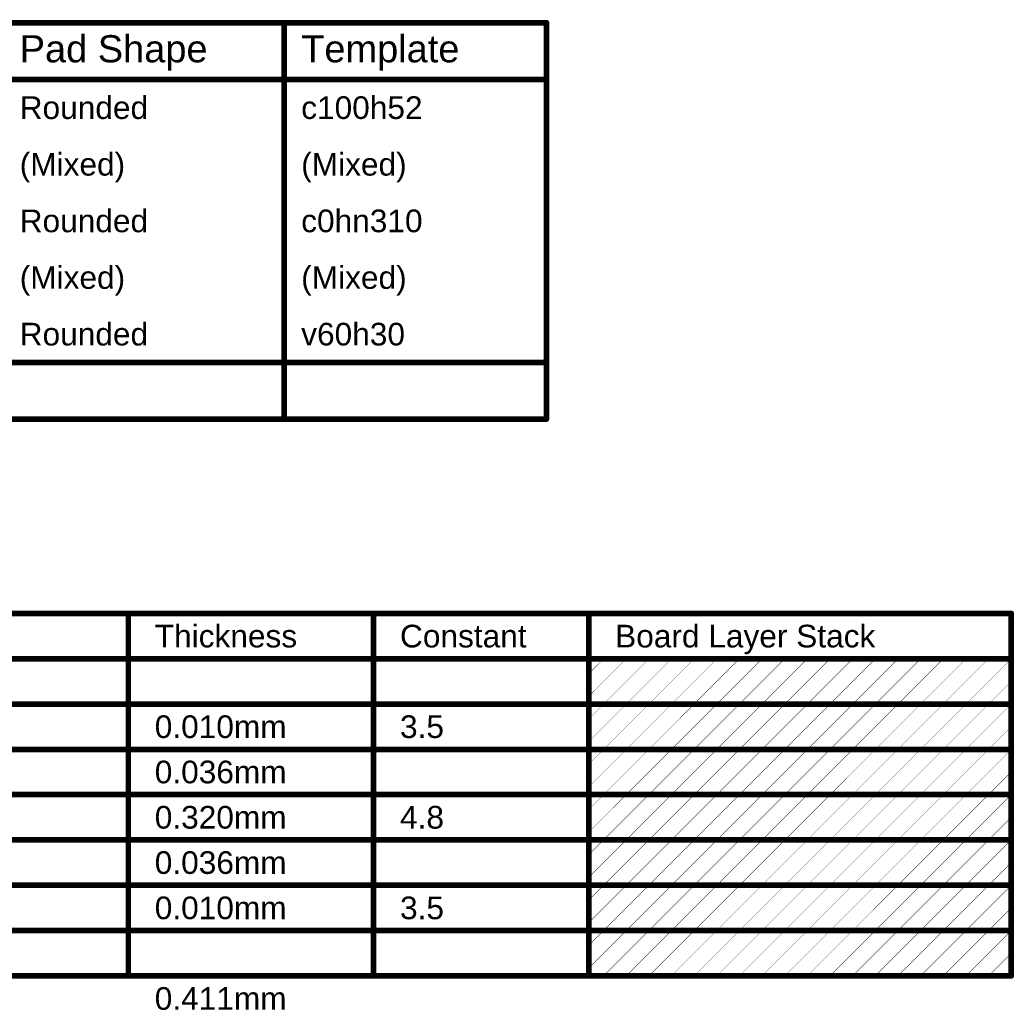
# Model space of a CAD drawing. Header units: inches. Extents: x 0 to 213, y 0 to 212.
# Drawn here: x 5.682 to 8.317, y 1.019 to 3.643 of the extents above; entities that cross this region are included whole.
import ezdxf

# ---------------------------------------------------------------- set-up
doc = ezdxf.new("R2010")
doc.units = ezdxf.units.IN
doc.header["$MEASUREMENT"] = 0
doc.layers.add('Drill Drawing', color=1, linetype='Continuous')
doc.layers.add('Fabrication', color=76, linetype='Continuous')
doc.styles.add('Arial', font='', dxfattribs={"height": 0.2})
doc.styles.get('Arial').set_extended_font_data('Arial')

msp = doc.modelspace()

# ---------------------------------------------------------------- linework, layer by layer
at = {"layer": 'Drill Drawing'}
for points in [[(0.0275, 3.635, 0.015, 0.015, 0), (7.0776, 3.635, 0.015, 0.015, 0)], [(6.3828, 2.585, 0.015, 0.015, 0), (6.3828, 3.635, 0.015, 0.015, 0)], [(7.0776, 2.585, 0.015, 0.015, 0), (7.0776, 3.635, 0.015, 0.015, 0)], [(0.0275, 3.485, 0.015, 0.015, 0), (7.0776, 3.485, 0.015, 0.015, 0)], [(0.0275, 2.735, 0.015, 0.015, 0), (7.0776, 2.735, 0.015, 0.015, 0)], [(0.0275, 2.585, 0.015, 0.015, 0), (7.0776, 2.585, 0.015, 0.015, 0)]]:
    msp.add_lwpolyline(points, format="xyseb", dxfattribs=at)
for points in [[(6.379, 3.635, 0.0075, 0.0075, 1), (6.3865, 3.635, 0.0075, 0.0075, 1)], [(7.0738, 3.635, 0.0075, 0.0075, 1), (7.0813, 3.635, 0.0075, 0.0075, 1)], [(7.0738, 3.635, 0.0075, 0.0075, 1), (7.0813, 3.635, 0.0075, 0.0075, 1)], [(7.0738, 3.485, 0.0075, 0.0075, 1), (7.0813, 3.485, 0.0075, 0.0075, 1)], [(7.0738, 2.735, 0.0075, 0.0075, 1), (7.0813, 2.735, 0.0075, 0.0075, 1)], [(6.379, 2.585, 0.0075, 0.0075, 1), (6.3865, 2.585, 0.0075, 0.0075, 1)], [(7.0738, 2.585, 0.0075, 0.0075, 1), (7.0813, 2.585, 0.0075, 0.0075, 1)], [(7.0738, 2.585, 0.0075, 0.0075, 1), (7.0813, 2.585, 0.0075, 0.0075, 1)]]:
    msp.add_lwpolyline(points, format="xyseb", close=True, dxfattribs=at)
at = {"layer": 'Fabrication'}
for points in [[(3.7703, 2.07, 0.015, 0.015, 0), (8.3091, 2.07, 0.015, 0.015, 0)], [(5.9698, 1.11, 0.015, 0.015, 0), (5.9698, 2.07, 0.015, 0.015, 0)], [(6.6196, 1.11, 0.015, 0.015, 0), (6.6196, 2.07, 0.015, 0.015, 0)], [(7.1895, 1.11, 0.015, 0.015, 0), (7.1895, 2.07, 0.015, 0.015, 0)], [(8.3091, 1.11, 0.015, 0.015, 0), (8.3091, 2.07, 0.015, 0.015, 0)], [(3.7703, 1.95, 0.015, 0.015, 0), (8.3091, 1.95, 0.015, 0.015, 0)], [(7.1895, 1.9103, 0.001, 0.001, 0), (7.2291, 1.95, 0.001, 0.001, 0)], [(7.1895, 1.8503, 0.001, 0.001, 0), (7.2891, 1.95, 0.001, 0.001, 0)], [(7.2291, 1.83, 0.001, 0.001, 0), (7.3491, 1.95, 0.001, 0.001, 0)], [(7.2891, 1.83, 0.001, 0.001, 0), (7.4091, 1.95, 0.001, 0.001, 0)], [(7.3491, 1.83, 0.001, 0.001, 0), (7.4691, 1.95, 0.001, 0.001, 0)], [(7.4091, 1.83, 0.001, 0.001, 0), (7.5291, 1.95, 0.001, 0.001, 0)], [(7.4691, 1.83, 0.001, 0.001, 0), (7.5891, 1.95, 0.001, 0.001, 0)], [(7.5291, 1.83, 0.001, 0.001, 0), (7.6491, 1.95, 0.001, 0.001, 0)], [(7.5891, 1.83, 0.001, 0.001, 0), (7.7091, 1.95, 0.001, 0.001, 0)], [(7.6491, 1.83, 0.001, 0.001, 0), (7.7691, 1.95, 0.001, 0.001, 0)], [(7.7091, 1.83, 0.001, 0.001, 0), (7.8291, 1.95, 0.001, 0.001, 0)], [(7.7691, 1.83, 0.001, 0.001, 0), (7.8891, 1.95, 0.001, 0.001, 0)], [(7.8291, 1.83, 0.001, 0.001, 0), (7.9491, 1.95, 0.001, 0.001, 0)], [(7.8891, 1.83, 0.001, 0.001, 0), (8.0091, 1.95, 0.001, 0.001, 0)], [(7.9491, 1.83, 0.001, 0.001, 0), (8.0691, 1.95, 0.001, 0.001, 0)], [(8.0091, 1.83, 0.001, 0.001, 0), (8.1291, 1.95, 0.001, 0.001, 0)], [(8.0691, 1.83, 0.001, 0.001, 0), (8.1891, 1.95, 0.001, 0.001, 0)], [(8.1291, 1.83, 0.001, 0.001, 0), (8.2491, 1.95, 0.001, 0.001, 0)], [(8.1891, 1.83, 0.001, 0.001, 0), (8.3091, 1.95, 0.001, 0.001, 0)], [(8.2491, 1.83, 0.001, 0.001, 0), (8.3091, 1.89, 0.001, 0.001, 0)], [(5.11, 1.83, 0.015, 0.015, 0), (5.9698, 1.83, 0.015, 0.015, 0)], [(5.9698, 1.83, 0.015, 0.015, 0), (6.6196, 1.83, 0.015, 0.015, 0)], [(6.6196, 1.83, 0.015, 0.015, 0), (7.1895, 1.83, 0.015, 0.015, 0)], [(7.1895, 1.83, 0.015, 0.015, 0), (8.3091, 1.83, 0.015, 0.015, 0)], [(7.1895, 1.7903, 0.001, 0.001, 0), (7.2291, 1.83, 0.001, 0.001, 0)], [(7.1895, 1.7303, 0.001, 0.001, 0), (7.2891, 1.83, 0.001, 0.001, 0)], [(7.2291, 1.71, 0.001, 0.001, 0), (7.3491, 1.83, 0.001, 0.001, 0)], [(7.2891, 1.71, 0.001, 0.001, 0), (7.4091, 1.83, 0.001, 0.001, 0)], [(7.3491, 1.71, 0.001, 0.001, 0), (7.4691, 1.83, 0.001, 0.001, 0)], [(7.4091, 1.71, 0.001, 0.001, 0), (7.5291, 1.83, 0.001, 0.001, 0)], [(7.4691, 1.71, 0.001, 0.001, 0), (7.5891, 1.83, 0.001, 0.001, 0)], [(7.5291, 1.71, 0.001, 0.001, 0), (7.6491, 1.83, 0.001, 0.001, 0)], [(7.5891, 1.71, 0.001, 0.001, 0), (7.7091, 1.83, 0.001, 0.001, 0)], [(7.6491, 1.71, 0.001, 0.001, 0), (7.7691, 1.83, 0.001, 0.001, 0)], [(7.7091, 1.71, 0.001, 0.001, 0), (7.8291, 1.83, 0.001, 0.001, 0)], [(7.7691, 1.71, 0.001, 0.001, 0), (7.8891, 1.83, 0.001, 0.001, 0)], [(7.8291, 1.71, 0.001, 0.001, 0), (7.9491, 1.83, 0.001, 0.001, 0)], [(7.8891, 1.71, 0.001, 0.001, 0), (8.0091, 1.83, 0.001, 0.001, 0)], [(7.9491, 1.71, 0.001, 0.001, 0), (8.0691, 1.83, 0.001, 0.001, 0)], [(8.0091, 1.71, 0.001, 0.001, 0), (8.1291, 1.83, 0.001, 0.001, 0)], [(8.0691, 1.71, 0.001, 0.001, 0), (8.1891, 1.83, 0.001, 0.001, 0)], [(8.1291, 1.71, 0.001, 0.001, 0), (8.2491, 1.83, 0.001, 0.001, 0)], [(8.1891, 1.71, 0.001, 0.001, 0), (8.3091, 1.83, 0.001, 0.001, 0)], [(8.2491, 1.71, 0.001, 0.001, 0), (8.3091, 1.77, 0.001, 0.001, 0)], [(5.11, 1.71, 0.015, 0.015, 0), (5.9698, 1.71, 0.015, 0.015, 0)], [(5.9698, 1.71, 0.015, 0.015, 0), (6.6196, 1.71, 0.015, 0.015, 0)], [(6.6196, 1.71, 0.015, 0.015, 0), (7.1895, 1.71, 0.015, 0.015, 0)], [(7.1895, 1.71, 0.015, 0.015, 0), (8.3091, 1.71, 0.015, 0.015, 0)], [(7.1895, 1.6703, 0.001, 0.001, 0), (7.2291, 1.71, 0.001, 0.001, 0)], [(7.1895, 1.6103, 0.001, 0.001, 0), (7.2891, 1.71, 0.001, 0.001, 0)], [(7.2291, 1.59, 0.001, 0.001, 0), (7.3491, 1.71, 0.001, 0.001, 0)], [(7.2891, 1.59, 0.001, 0.001, 0), (7.4091, 1.71, 0.001, 0.001, 0)], [(7.3491, 1.59, 0.001, 0.001, 0), (7.4691, 1.71, 0.001, 0.001, 0)], [(7.4091, 1.59, 0.001, 0.001, 0), (7.5291, 1.71, 0.001, 0.001, 0)], [(7.4691, 1.59, 0.001, 0.001, 0), (7.5891, 1.71, 0.001, 0.001, 0)], [(7.5291, 1.59, 0.001, 0.001, 0), (7.6491, 1.71, 0.001, 0.001, 0)], [(7.5891, 1.59, 0.001, 0.001, 0), (7.7091, 1.71, 0.001, 0.001, 0)], [(7.6491, 1.59, 0.001, 0.001, 0), (7.7691, 1.71, 0.001, 0.001, 0)], [(7.7091, 1.59, 0.001, 0.001, 0), (7.8291, 1.71, 0.001, 0.001, 0)], [(7.7691, 1.59, 0.001, 0.001, 0), (7.8891, 1.71, 0.001, 0.001, 0)], [(7.8291, 1.59, 0.001, 0.001, 0), (7.9491, 1.71, 0.001, 0.001, 0)], [(7.8891, 1.59, 0.001, 0.001, 0), (8.0091, 1.71, 0.001, 0.001, 0)], [(7.9491, 1.59, 0.001, 0.001, 0), (8.0691, 1.71, 0.001, 0.001, 0)], [(8.0091, 1.59, 0.001, 0.001, 0), (8.1291, 1.71, 0.001, 0.001, 0)], [(8.0691, 1.59, 0.001, 0.001, 0), (8.1891, 1.71, 0.001, 0.001, 0)], [(8.1291, 1.59, 0.001, 0.001, 0), (8.2491, 1.71, 0.001, 0.001, 0)], [(8.1891, 1.59, 0.001, 0.001, 0), (8.3091, 1.71, 0.001, 0.001, 0)], [(8.2491, 1.59, 0.001, 0.001, 0), (8.3091, 1.65, 0.001, 0.001, 0)], [(5.11, 1.59, 0.015, 0.015, 0), (5.9698, 1.59, 0.015, 0.015, 0)], [(5.9698, 1.59, 0.015, 0.015, 0), (6.6196, 1.59, 0.015, 0.015, 0)], [(6.6196, 1.59, 0.015, 0.015, 0), (7.1895, 1.59, 0.015, 0.015, 0)], [(7.1895, 1.59, 0.015, 0.015, 0), (8.3091, 1.59, 0.015, 0.015, 0)], [(7.1895, 1.5503, 0.001, 0.001, 0), (7.2291, 1.59, 0.001, 0.001, 0)], [(7.1895, 1.4903, 0.001, 0.001, 0), (7.2891, 1.59, 0.001, 0.001, 0)], [(7.2291, 1.47, 0.001, 0.001, 0), (7.3491, 1.59, 0.001, 0.001, 0)], [(7.2891, 1.47, 0.001, 0.001, 0), (7.4091, 1.59, 0.001, 0.001, 0)], [(7.3491, 1.47, 0.001, 0.001, 0), (7.4691, 1.59, 0.001, 0.001, 0)], [(7.4091, 1.47, 0.001, 0.001, 0), (7.5291, 1.59, 0.001, 0.001, 0)], [(7.4691, 1.47, 0.001, 0.001, 0), (7.5891, 1.59, 0.001, 0.001, 0)], [(7.5291, 1.47, 0.001, 0.001, 0), (7.6491, 1.59, 0.001, 0.001, 0)], [(7.5891, 1.47, 0.001, 0.001, 0), (7.7091, 1.59, 0.001, 0.001, 0)], [(7.6491, 1.47, 0.001, 0.001, 0), (7.7691, 1.59, 0.001, 0.001, 0)], [(7.7091, 1.47, 0.001, 0.001, 0), (7.8291, 1.59, 0.001, 0.001, 0)], [(7.7691, 1.47, 0.001, 0.001, 0), (7.8891, 1.59, 0.001, 0.001, 0)], [(7.8291, 1.47, 0.001, 0.001, 0), (7.9491, 1.59, 0.001, 0.001, 0)], [(7.8891, 1.47, 0.001, 0.001, 0), (8.0091, 1.59, 0.001, 0.001, 0)], [(7.9491, 1.47, 0.001, 0.001, 0), (8.0691, 1.59, 0.001, 0.001, 0)], [(8.0091, 1.47, 0.001, 0.001, 0), (8.1291, 1.59, 0.001, 0.001, 0)], [(8.0691, 1.47, 0.001, 0.001, 0), (8.1891, 1.59, 0.001, 0.001, 0)], [(8.1291, 1.47, 0.001, 0.001, 0), (8.2491, 1.59, 0.001, 0.001, 0)], [(8.1891, 1.47, 0.001, 0.001, 0), (8.3091, 1.59, 0.001, 0.001, 0)], [(8.2491, 1.47, 0.001, 0.001, 0), (8.3091, 1.53, 0.001, 0.001, 0)], [(5.11, 1.47, 0.015, 0.015, 0), (5.9698, 1.47, 0.015, 0.015, 0)], [(5.9698, 1.47, 0.015, 0.015, 0), (6.6196, 1.47, 0.015, 0.015, 0)], [(6.6196, 1.47, 0.015, 0.015, 0), (7.1895, 1.47, 0.015, 0.015, 0)], [(7.1895, 1.47, 0.015, 0.015, 0), (8.3091, 1.47, 0.015, 0.015, 0)], [(7.1895, 1.4303, 0.001, 0.001, 0), (7.2291, 1.47, 0.001, 0.001, 0)], [(7.1895, 1.3703, 0.001, 0.001, 0), (7.2891, 1.47, 0.001, 0.001, 0)], [(7.2291, 1.35, 0.001, 0.001, 0), (7.3491, 1.47, 0.001, 0.001, 0)], [(7.2891, 1.35, 0.001, 0.001, 0), (7.4091, 1.47, 0.001, 0.001, 0)], [(7.3491, 1.35, 0.001, 0.001, 0), (7.4691, 1.47, 0.001, 0.001, 0)], [(7.4091, 1.35, 0.001, 0.001, 0), (7.5291, 1.47, 0.001, 0.001, 0)], [(7.4691, 1.35, 0.001, 0.001, 0), (7.5891, 1.47, 0.001, 0.001, 0)], [(7.5291, 1.35, 0.001, 0.001, 0), (7.6491, 1.47, 0.001, 0.001, 0)], [(7.5891, 1.35, 0.001, 0.001, 0), (7.7091, 1.47, 0.001, 0.001, 0)], [(7.6491, 1.35, 0.001, 0.001, 0), (7.7691, 1.47, 0.001, 0.001, 0)], [(7.7091, 1.35, 0.001, 0.001, 0), (7.8291, 1.47, 0.001, 0.001, 0)], [(7.7691, 1.35, 0.001, 0.001, 0), (7.8891, 1.47, 0.001, 0.001, 0)], [(7.8291, 1.35, 0.001, 0.001, 0), (7.9491, 1.47, 0.001, 0.001, 0)], [(7.8891, 1.35, 0.001, 0.001, 0), (8.0091, 1.47, 0.001, 0.001, 0)], [(7.9491, 1.35, 0.001, 0.001, 0), (8.0691, 1.47, 0.001, 0.001, 0)], [(8.0091, 1.35, 0.001, 0.001, 0), (8.1291, 1.47, 0.001, 0.001, 0)], [(8.0691, 1.35, 0.001, 0.001, 0), (8.1891, 1.47, 0.001, 0.001, 0)], [(8.1291, 1.35, 0.001, 0.001, 0), (8.2491, 1.47, 0.001, 0.001, 0)], [(8.1891, 1.35, 0.001, 0.001, 0), (8.3091, 1.47, 0.001, 0.001, 0)], [(8.2491, 1.35, 0.001, 0.001, 0), (8.3091, 1.41, 0.001, 0.001, 0)], [(5.11, 1.35, 0.015, 0.015, 0), (5.9698, 1.35, 0.015, 0.015, 0)], [(5.9698, 1.35, 0.015, 0.015, 0), (6.6196, 1.35, 0.015, 0.015, 0)], [(6.6196, 1.35, 0.015, 0.015, 0), (7.1895, 1.35, 0.015, 0.015, 0)], [(7.1895, 1.35, 0.015, 0.015, 0), (8.3091, 1.35, 0.015, 0.015, 0)], [(7.1895, 1.3103, 0.001, 0.001, 0), (7.2291, 1.35, 0.001, 0.001, 0)], [(7.1895, 1.2503, 0.001, 0.001, 0), (7.2891, 1.35, 0.001, 0.001, 0)], [(7.2291, 1.23, 0.001, 0.001, 0), (7.3491, 1.35, 0.001, 0.001, 0)], [(7.2891, 1.23, 0.001, 0.001, 0), (7.4091, 1.35, 0.001, 0.001, 0)], [(7.3491, 1.23, 0.001, 0.001, 0), (7.4691, 1.35, 0.001, 0.001, 0)], [(7.4091, 1.23, 0.001, 0.001, 0), (7.5291, 1.35, 0.001, 0.001, 0)], [(7.4691, 1.23, 0.001, 0.001, 0), (7.5891, 1.35, 0.001, 0.001, 0)], [(7.5291, 1.23, 0.001, 0.001, 0), (7.6491, 1.35, 0.001, 0.001, 0)], [(7.5891, 1.23, 0.001, 0.001, 0), (7.7091, 1.35, 0.001, 0.001, 0)], [(7.6491, 1.23, 0.001, 0.001, 0), (7.7691, 1.35, 0.001, 0.001, 0)], [(7.7091, 1.23, 0.001, 0.001, 0), (7.8291, 1.35, 0.001, 0.001, 0)], [(7.7691, 1.23, 0.001, 0.001, 0), (7.8891, 1.35, 0.001, 0.001, 0)], [(7.8291, 1.23, 0.001, 0.001, 0), (7.9491, 1.35, 0.001, 0.001, 0)], [(7.8891, 1.23, 0.001, 0.001, 0), (8.0091, 1.35, 0.001, 0.001, 0)], [(7.9491, 1.23, 0.001, 0.001, 0), (8.0691, 1.35, 0.001, 0.001, 0)], [(8.0091, 1.23, 0.001, 0.001, 0), (8.1291, 1.35, 0.001, 0.001, 0)], [(8.0691, 1.23, 0.001, 0.001, 0), (8.1891, 1.35, 0.001, 0.001, 0)], [(8.1291, 1.23, 0.001, 0.001, 0), (8.2491, 1.35, 0.001, 0.001, 0)], [(8.1891, 1.23, 0.001, 0.001, 0), (8.3091, 1.35, 0.001, 0.001, 0)], [(8.2491, 1.23, 0.001, 0.001, 0), (8.3091, 1.29, 0.001, 0.001, 0)], [(5.11, 1.23, 0.015, 0.015, 0), (5.9698, 1.23, 0.015, 0.015, 0)], [(5.9698, 1.23, 0.015, 0.015, 0), (6.6196, 1.23, 0.015, 0.015, 0)], [(6.6196, 1.23, 0.015, 0.015, 0), (7.1895, 1.23, 0.015, 0.015, 0)], [(7.1895, 1.23, 0.015, 0.015, 0), (8.3091, 1.23, 0.015, 0.015, 0)], [(7.1895, 1.1903, 0.001, 0.001, 0), (7.2291, 1.23, 0.001, 0.001, 0)], [(7.1895, 1.1303, 0.001, 0.001, 0), (7.2891, 1.23, 0.001, 0.001, 0)], [(7.2291, 1.11, 0.001, 0.001, 0), (7.3491, 1.23, 0.001, 0.001, 0)], [(7.2891, 1.11, 0.001, 0.001, 0), (7.4091, 1.23, 0.001, 0.001, 0)], [(7.3491, 1.11, 0.001, 0.001, 0), (7.4691, 1.23, 0.001, 0.001, 0)], [(7.4091, 1.11, 0.001, 0.001, 0), (7.5291, 1.23, 0.001, 0.001, 0)], [(7.4691, 1.11, 0.001, 0.001, 0), (7.5891, 1.23, 0.001, 0.001, 0)], [(7.5291, 1.11, 0.001, 0.001, 0), (7.6491, 1.23, 0.001, 0.001, 0)], [(7.5891, 1.11, 0.001, 0.001, 0), (7.7091, 1.23, 0.001, 0.001, 0)], [(7.6491, 1.11, 0.001, 0.001, 0), (7.7691, 1.23, 0.001, 0.001, 0)], [(7.7091, 1.11, 0.001, 0.001, 0), (7.8291, 1.23, 0.001, 0.001, 0)], [(7.7691, 1.11, 0.001, 0.001, 0), (7.8891, 1.23, 0.001, 0.001, 0)], [(7.8291, 1.11, 0.001, 0.001, 0), (7.9491, 1.23, 0.001, 0.001, 0)], [(7.8891, 1.11, 0.001, 0.001, 0), (8.0091, 1.23, 0.001, 0.001, 0)], [(7.9491, 1.11, 0.001, 0.001, 0), (8.0691, 1.23, 0.001, 0.001, 0)], [(8.0091, 1.11, 0.001, 0.001, 0), (8.1291, 1.23, 0.001, 0.001, 0)], [(8.0691, 1.11, 0.001, 0.001, 0), (8.1891, 1.23, 0.001, 0.001, 0)], [(8.1291, 1.11, 0.001, 0.001, 0), (8.2491, 1.23, 0.001, 0.001, 0)], [(8.1891, 1.11, 0.001, 0.001, 0), (8.3091, 1.23, 0.001, 0.001, 0)], [(8.2491, 1.11, 0.001, 0.001, 0), (8.3091, 1.17, 0.001, 0.001, 0)], [(5.11, 1.11, 0.015, 0.015, 0), (5.9698, 1.11, 0.015, 0.015, 0)], [(5.9698, 1.11, 0.015, 0.015, 0), (6.6196, 1.11, 0.015, 0.015, 0)], [(6.6196, 1.11, 0.015, 0.015, 0), (7.1895, 1.11, 0.015, 0.015, 0)], [(7.1895, 1.11, 0.015, 0.015, 0), (8.3091, 1.11, 0.015, 0.015, 0)]]:
    msp.add_lwpolyline(points, format="xyseb", dxfattribs=at)
for points in [[(5.966, 2.07, 0.0075, 0.0075, 1), (5.9735, 2.07, 0.0075, 0.0075, 1)], [(6.6159, 2.07, 0.0075, 0.0075, 1), (6.6234, 2.07, 0.0075, 0.0075, 1)], [(7.1857, 2.07, 0.0075, 0.0075, 1), (7.1932, 2.07, 0.0075, 0.0075, 1)], [(8.3054, 2.07, 0.0075, 0.0075, 1), (8.3129, 2.07, 0.0075, 0.0075, 1)], [(8.3054, 2.07, 0.0075, 0.0075, 1), (8.3129, 2.07, 0.0075, 0.0075, 1)], [(7.2289, 1.95, 0.0005, 0.0005, 1), (7.2294, 1.95, 0.0005, 0.0005, 1)], [(7.2889, 1.95, 0.0005, 0.0005, 1), (7.2894, 1.95, 0.0005, 0.0005, 1)], [(7.3489, 1.95, 0.0005, 0.0005, 1), (7.3494, 1.95, 0.0005, 0.0005, 1)], [(7.4089, 1.95, 0.0005, 0.0005, 1), (7.4094, 1.95, 0.0005, 0.0005, 1)], [(7.4689, 1.95, 0.0005, 0.0005, 1), (7.4694, 1.95, 0.0005, 0.0005, 1)], [(7.5289, 1.95, 0.0005, 0.0005, 1), (7.5294, 1.95, 0.0005, 0.0005, 1)], [(7.5889, 1.95, 0.0005, 0.0005, 1), (7.5894, 1.95, 0.0005, 0.0005, 1)], [(7.6489, 1.95, 0.0005, 0.0005, 1), (7.6494, 1.95, 0.0005, 0.0005, 1)], [(7.7089, 1.95, 0.0005, 0.0005, 1), (7.7094, 1.95, 0.0005, 0.0005, 1)], [(7.7689, 1.95, 0.0005, 0.0005, 1), (7.7694, 1.95, 0.0005, 0.0005, 1)], [(7.8289, 1.95, 0.0005, 0.0005, 1), (7.8294, 1.95, 0.0005, 0.0005, 1)], [(7.8889, 1.95, 0.0005, 0.0005, 1), (7.8894, 1.95, 0.0005, 0.0005, 1)], [(7.9489, 1.95, 0.0005, 0.0005, 1), (7.9494, 1.95, 0.0005, 0.0005, 1)], [(8.0089, 1.95, 0.0005, 0.0005, 1), (8.0094, 1.95, 0.0005, 0.0005, 1)], [(8.0689, 1.95, 0.0005, 0.0005, 1), (8.0694, 1.95, 0.0005, 0.0005, 1)], [(8.1289, 1.95, 0.0005, 0.0005, 1), (8.1294, 1.95, 0.0005, 0.0005, 1)], [(8.1889, 1.95, 0.0005, 0.0005, 1), (8.1894, 1.95, 0.0005, 0.0005, 1)], [(8.2489, 1.95, 0.0005, 0.0005, 1), (8.2494, 1.95, 0.0005, 0.0005, 1)], [(8.3054, 1.95, 0.0075, 0.0075, 1), (8.3129, 1.95, 0.0075, 0.0075, 1)], [(8.3089, 1.95, 0.0005, 0.0005, 1), (8.3094, 1.95, 0.0005, 0.0005, 1)], [(7.1892, 1.9103, 0.0005, 0.0005, 1), (7.1897, 1.9103, 0.0005, 0.0005, 1)], [(8.3089, 1.89, 0.0005, 0.0005, 1), (8.3094, 1.89, 0.0005, 0.0005, 1)], [(7.1892, 1.8503, 0.0005, 0.0005, 1), (7.1897, 1.8503, 0.0005, 0.0005, 1)], [(5.966, 1.83, 0.0075, 0.0075, 1), (5.9735, 1.83, 0.0075, 0.0075, 1)], [(5.966, 1.83, 0.0075, 0.0075, 1), (5.9735, 1.83, 0.0075, 0.0075, 1)], [(6.6159, 1.83, 0.0075, 0.0075, 1), (6.6234, 1.83, 0.0075, 0.0075, 1)], [(6.6159, 1.83, 0.0075, 0.0075, 1), (6.6234, 1.83, 0.0075, 0.0075, 1)], [(7.1857, 1.83, 0.0075, 0.0075, 1), (7.1932, 1.83, 0.0075, 0.0075, 1)], [(7.1857, 1.83, 0.0075, 0.0075, 1), (7.1932, 1.83, 0.0075, 0.0075, 1)], [(7.2289, 1.83, 0.0005, 0.0005, 1), (7.2294, 1.83, 0.0005, 0.0005, 1)], [(7.2289, 1.83, 0.0005, 0.0005, 1), (7.2294, 1.83, 0.0005, 0.0005, 1)], [(7.2889, 1.83, 0.0005, 0.0005, 1), (7.2894, 1.83, 0.0005, 0.0005, 1)], [(7.2889, 1.83, 0.0005, 0.0005, 1), (7.2894, 1.83, 0.0005, 0.0005, 1)], [(7.3489, 1.83, 0.0005, 0.0005, 1), (7.3494, 1.83, 0.0005, 0.0005, 1)], [(7.3489, 1.83, 0.0005, 0.0005, 1), (7.3494, 1.83, 0.0005, 0.0005, 1)], [(7.4089, 1.83, 0.0005, 0.0005, 1), (7.4094, 1.83, 0.0005, 0.0005, 1)], [(7.4089, 1.83, 0.0005, 0.0005, 1), (7.4094, 1.83, 0.0005, 0.0005, 1)], [(7.4689, 1.83, 0.0005, 0.0005, 1), (7.4694, 1.83, 0.0005, 0.0005, 1)], [(7.4689, 1.83, 0.0005, 0.0005, 1), (7.4694, 1.83, 0.0005, 0.0005, 1)], [(7.5289, 1.83, 0.0005, 0.0005, 1), (7.5294, 1.83, 0.0005, 0.0005, 1)], [(7.5289, 1.83, 0.0005, 0.0005, 1), (7.5294, 1.83, 0.0005, 0.0005, 1)], [(7.5889, 1.83, 0.0005, 0.0005, 1), (7.5894, 1.83, 0.0005, 0.0005, 1)], [(7.5889, 1.83, 0.0005, 0.0005, 1), (7.5894, 1.83, 0.0005, 0.0005, 1)], [(7.6489, 1.83, 0.0005, 0.0005, 1), (7.6494, 1.83, 0.0005, 0.0005, 1)], [(7.6489, 1.83, 0.0005, 0.0005, 1), (7.6494, 1.83, 0.0005, 0.0005, 1)], [(7.7089, 1.83, 0.0005, 0.0005, 1), (7.7094, 1.83, 0.0005, 0.0005, 1)], [(7.7089, 1.83, 0.0005, 0.0005, 1), (7.7094, 1.83, 0.0005, 0.0005, 1)], [(7.7689, 1.83, 0.0005, 0.0005, 1), (7.7694, 1.83, 0.0005, 0.0005, 1)], [(7.7689, 1.83, 0.0005, 0.0005, 1), (7.7694, 1.83, 0.0005, 0.0005, 1)], [(7.8289, 1.83, 0.0005, 0.0005, 1), (7.8294, 1.83, 0.0005, 0.0005, 1)], [(7.8289, 1.83, 0.0005, 0.0005, 1), (7.8294, 1.83, 0.0005, 0.0005, 1)], [(7.8889, 1.83, 0.0005, 0.0005, 1), (7.8894, 1.83, 0.0005, 0.0005, 1)], [(7.8889, 1.83, 0.0005, 0.0005, 1), (7.8894, 1.83, 0.0005, 0.0005, 1)], [(7.9489, 1.83, 0.0005, 0.0005, 1), (7.9494, 1.83, 0.0005, 0.0005, 1)], [(7.9489, 1.83, 0.0005, 0.0005, 1), (7.9494, 1.83, 0.0005, 0.0005, 1)], [(8.0089, 1.83, 0.0005, 0.0005, 1), (8.0094, 1.83, 0.0005, 0.0005, 1)], [(8.0089, 1.83, 0.0005, 0.0005, 1), (8.0094, 1.83, 0.0005, 0.0005, 1)], [(8.0689, 1.83, 0.0005, 0.0005, 1), (8.0694, 1.83, 0.0005, 0.0005, 1)], [(8.0689, 1.83, 0.0005, 0.0005, 1), (8.0694, 1.83, 0.0005, 0.0005, 1)], [(8.1289, 1.83, 0.0005, 0.0005, 1), (8.1294, 1.83, 0.0005, 0.0005, 1)], [(8.1289, 1.83, 0.0005, 0.0005, 1), (8.1294, 1.83, 0.0005, 0.0005, 1)], [(8.1889, 1.83, 0.0005, 0.0005, 1), (8.1894, 1.83, 0.0005, 0.0005, 1)], [(8.1889, 1.83, 0.0005, 0.0005, 1), (8.1894, 1.83, 0.0005, 0.0005, 1)], [(8.2489, 1.83, 0.0005, 0.0005, 1), (8.2494, 1.83, 0.0005, 0.0005, 1)], [(8.2489, 1.83, 0.0005, 0.0005, 1), (8.2494, 1.83, 0.0005, 0.0005, 1)], [(8.3054, 1.83, 0.0075, 0.0075, 1), (8.3129, 1.83, 0.0075, 0.0075, 1)], [(8.3089, 1.83, 0.0005, 0.0005, 1), (8.3094, 1.83, 0.0005, 0.0005, 1)], [(7.1892, 1.7903, 0.0005, 0.0005, 1), (7.1897, 1.7903, 0.0005, 0.0005, 1)], [(8.3089, 1.77, 0.0005, 0.0005, 1), (8.3094, 1.77, 0.0005, 0.0005, 1)], [(5.966, 1.71, 0.0075, 0.0075, 1), (5.9735, 1.71, 0.0075, 0.0075, 1)], [(5.966, 1.71, 0.0075, 0.0075, 1), (5.9735, 1.71, 0.0075, 0.0075, 1)], [(6.6159, 1.71, 0.0075, 0.0075, 1), (6.6234, 1.71, 0.0075, 0.0075, 1)], [(6.6159, 1.71, 0.0075, 0.0075, 1), (6.6234, 1.71, 0.0075, 0.0075, 1)], [(7.1857, 1.71, 0.0075, 0.0075, 1), (7.1932, 1.71, 0.0075, 0.0075, 1)], [(7.1857, 1.71, 0.0075, 0.0075, 1), (7.1932, 1.71, 0.0075, 0.0075, 1)], [(7.1892, 1.7303, 0.0005, 0.0005, 1), (7.1897, 1.7303, 0.0005, 0.0005, 1)], [(8.3054, 1.71, 0.0075, 0.0075, 1), (8.3129, 1.71, 0.0075, 0.0075, 1)], [(7.2289, 1.71, 0.0005, 0.0005, 1), (7.2294, 1.71, 0.0005, 0.0005, 1)], [(7.2289, 1.71, 0.0005, 0.0005, 1), (7.2294, 1.71, 0.0005, 0.0005, 1)], [(7.2889, 1.71, 0.0005, 0.0005, 1), (7.2894, 1.71, 0.0005, 0.0005, 1)], [(7.2889, 1.71, 0.0005, 0.0005, 1), (7.2894, 1.71, 0.0005, 0.0005, 1)], [(7.3489, 1.71, 0.0005, 0.0005, 1), (7.3494, 1.71, 0.0005, 0.0005, 1)], [(7.3489, 1.71, 0.0005, 0.0005, 1), (7.3494, 1.71, 0.0005, 0.0005, 1)], [(7.4089, 1.71, 0.0005, 0.0005, 1), (7.4094, 1.71, 0.0005, 0.0005, 1)], [(7.4089, 1.71, 0.0005, 0.0005, 1), (7.4094, 1.71, 0.0005, 0.0005, 1)], [(7.4689, 1.71, 0.0005, 0.0005, 1), (7.4694, 1.71, 0.0005, 0.0005, 1)], [(7.4689, 1.71, 0.0005, 0.0005, 1), (7.4694, 1.71, 0.0005, 0.0005, 1)], [(7.5289, 1.71, 0.0005, 0.0005, 1), (7.5294, 1.71, 0.0005, 0.0005, 1)], [(7.5289, 1.71, 0.0005, 0.0005, 1), (7.5294, 1.71, 0.0005, 0.0005, 1)], [(7.5889, 1.71, 0.0005, 0.0005, 1), (7.5894, 1.71, 0.0005, 0.0005, 1)], [(7.5889, 1.71, 0.0005, 0.0005, 1), (7.5894, 1.71, 0.0005, 0.0005, 1)], [(7.6489, 1.71, 0.0005, 0.0005, 1), (7.6494, 1.71, 0.0005, 0.0005, 1)], [(7.6489, 1.71, 0.0005, 0.0005, 1), (7.6494, 1.71, 0.0005, 0.0005, 1)], [(7.7089, 1.71, 0.0005, 0.0005, 1), (7.7094, 1.71, 0.0005, 0.0005, 1)], [(7.7089, 1.71, 0.0005, 0.0005, 1), (7.7094, 1.71, 0.0005, 0.0005, 1)], [(7.7689, 1.71, 0.0005, 0.0005, 1), (7.7694, 1.71, 0.0005, 0.0005, 1)], [(7.7689, 1.71, 0.0005, 0.0005, 1), (7.7694, 1.71, 0.0005, 0.0005, 1)], [(7.8289, 1.71, 0.0005, 0.0005, 1), (7.8294, 1.71, 0.0005, 0.0005, 1)], [(7.8289, 1.71, 0.0005, 0.0005, 1), (7.8294, 1.71, 0.0005, 0.0005, 1)], [(7.8889, 1.71, 0.0005, 0.0005, 1), (7.8894, 1.71, 0.0005, 0.0005, 1)], [(7.8889, 1.71, 0.0005, 0.0005, 1), (7.8894, 1.71, 0.0005, 0.0005, 1)], [(7.9489, 1.71, 0.0005, 0.0005, 1), (7.9494, 1.71, 0.0005, 0.0005, 1)], [(7.9489, 1.71, 0.0005, 0.0005, 1), (7.9494, 1.71, 0.0005, 0.0005, 1)], [(8.0089, 1.71, 0.0005, 0.0005, 1), (8.0094, 1.71, 0.0005, 0.0005, 1)], [(8.0089, 1.71, 0.0005, 0.0005, 1), (8.0094, 1.71, 0.0005, 0.0005, 1)], [(8.0689, 1.71, 0.0005, 0.0005, 1), (8.0694, 1.71, 0.0005, 0.0005, 1)], [(8.0689, 1.71, 0.0005, 0.0005, 1), (8.0694, 1.71, 0.0005, 0.0005, 1)], [(8.1289, 1.71, 0.0005, 0.0005, 1), (8.1294, 1.71, 0.0005, 0.0005, 1)], [(8.1289, 1.71, 0.0005, 0.0005, 1), (8.1294, 1.71, 0.0005, 0.0005, 1)], [(8.1889, 1.71, 0.0005, 0.0005, 1), (8.1894, 1.71, 0.0005, 0.0005, 1)], [(8.1889, 1.71, 0.0005, 0.0005, 1), (8.1894, 1.71, 0.0005, 0.0005, 1)], [(8.2489, 1.71, 0.0005, 0.0005, 1), (8.2494, 1.71, 0.0005, 0.0005, 1)], [(8.2489, 1.71, 0.0005, 0.0005, 1), (8.2494, 1.71, 0.0005, 0.0005, 1)], [(8.3089, 1.71, 0.0005, 0.0005, 1), (8.3094, 1.71, 0.0005, 0.0005, 1)], [(7.1892, 1.6703, 0.0005, 0.0005, 1), (7.1897, 1.6703, 0.0005, 0.0005, 1)], [(8.3089, 1.65, 0.0005, 0.0005, 1), (8.3094, 1.65, 0.0005, 0.0005, 1)], [(7.1892, 1.6103, 0.0005, 0.0005, 1), (7.1897, 1.6103, 0.0005, 0.0005, 1)], [(5.966, 1.59, 0.0075, 0.0075, 1), (5.9735, 1.59, 0.0075, 0.0075, 1)], [(5.966, 1.59, 0.0075, 0.0075, 1), (5.9735, 1.59, 0.0075, 0.0075, 1)], [(6.6159, 1.59, 0.0075, 0.0075, 1), (6.6234, 1.59, 0.0075, 0.0075, 1)], [(6.6159, 1.59, 0.0075, 0.0075, 1), (6.6234, 1.59, 0.0075, 0.0075, 1)], [(7.1857, 1.59, 0.0075, 0.0075, 1), (7.1932, 1.59, 0.0075, 0.0075, 1)], [(7.1857, 1.59, 0.0075, 0.0075, 1), (7.1932, 1.59, 0.0075, 0.0075, 1)], [(7.2289, 1.59, 0.0005, 0.0005, 1), (7.2294, 1.59, 0.0005, 0.0005, 1)], [(7.2289, 1.59, 0.0005, 0.0005, 1), (7.2294, 1.59, 0.0005, 0.0005, 1)], [(7.2889, 1.59, 0.0005, 0.0005, 1), (7.2894, 1.59, 0.0005, 0.0005, 1)], [(7.2889, 1.59, 0.0005, 0.0005, 1), (7.2894, 1.59, 0.0005, 0.0005, 1)], [(7.3489, 1.59, 0.0005, 0.0005, 1), (7.3494, 1.59, 0.0005, 0.0005, 1)], [(7.3489, 1.59, 0.0005, 0.0005, 1), (7.3494, 1.59, 0.0005, 0.0005, 1)], [(7.4089, 1.59, 0.0005, 0.0005, 1), (7.4094, 1.59, 0.0005, 0.0005, 1)], [(7.4089, 1.59, 0.0005, 0.0005, 1), (7.4094, 1.59, 0.0005, 0.0005, 1)], [(7.4689, 1.59, 0.0005, 0.0005, 1), (7.4694, 1.59, 0.0005, 0.0005, 1)], [(7.4689, 1.59, 0.0005, 0.0005, 1), (7.4694, 1.59, 0.0005, 0.0005, 1)], [(7.5289, 1.59, 0.0005, 0.0005, 1), (7.5294, 1.59, 0.0005, 0.0005, 1)], [(7.5289, 1.59, 0.0005, 0.0005, 1), (7.5294, 1.59, 0.0005, 0.0005, 1)], [(7.5889, 1.59, 0.0005, 0.0005, 1), (7.5894, 1.59, 0.0005, 0.0005, 1)], [(7.5889, 1.59, 0.0005, 0.0005, 1), (7.5894, 1.59, 0.0005, 0.0005, 1)], [(7.6489, 1.59, 0.0005, 0.0005, 1), (7.6494, 1.59, 0.0005, 0.0005, 1)], [(7.6489, 1.59, 0.0005, 0.0005, 1), (7.6494, 1.59, 0.0005, 0.0005, 1)], [(7.7089, 1.59, 0.0005, 0.0005, 1), (7.7094, 1.59, 0.0005, 0.0005, 1)], [(7.7089, 1.59, 0.0005, 0.0005, 1), (7.7094, 1.59, 0.0005, 0.0005, 1)], [(7.7689, 1.59, 0.0005, 0.0005, 1), (7.7694, 1.59, 0.0005, 0.0005, 1)], [(7.7689, 1.59, 0.0005, 0.0005, 1), (7.7694, 1.59, 0.0005, 0.0005, 1)], [(7.8289, 1.59, 0.0005, 0.0005, 1), (7.8294, 1.59, 0.0005, 0.0005, 1)], [(7.8289, 1.59, 0.0005, 0.0005, 1), (7.8294, 1.59, 0.0005, 0.0005, 1)], [(7.8889, 1.59, 0.0005, 0.0005, 1), (7.8894, 1.59, 0.0005, 0.0005, 1)], [(7.8889, 1.59, 0.0005, 0.0005, 1), (7.8894, 1.59, 0.0005, 0.0005, 1)], [(7.9489, 1.59, 0.0005, 0.0005, 1), (7.9494, 1.59, 0.0005, 0.0005, 1)], [(7.9489, 1.59, 0.0005, 0.0005, 1), (7.9494, 1.59, 0.0005, 0.0005, 1)], [(8.0089, 1.59, 0.0005, 0.0005, 1), (8.0094, 1.59, 0.0005, 0.0005, 1)], [(8.0089, 1.59, 0.0005, 0.0005, 1), (8.0094, 1.59, 0.0005, 0.0005, 1)], [(8.0689, 1.59, 0.0005, 0.0005, 1), (8.0694, 1.59, 0.0005, 0.0005, 1)], [(8.0689, 1.59, 0.0005, 0.0005, 1), (8.0694, 1.59, 0.0005, 0.0005, 1)], [(8.1289, 1.59, 0.0005, 0.0005, 1), (8.1294, 1.59, 0.0005, 0.0005, 1)], [(8.1289, 1.59, 0.0005, 0.0005, 1), (8.1294, 1.59, 0.0005, 0.0005, 1)], [(8.1889, 1.59, 0.0005, 0.0005, 1), (8.1894, 1.59, 0.0005, 0.0005, 1)], [(8.1889, 1.59, 0.0005, 0.0005, 1), (8.1894, 1.59, 0.0005, 0.0005, 1)], [(8.2489, 1.59, 0.0005, 0.0005, 1), (8.2494, 1.59, 0.0005, 0.0005, 1)], [(8.2489, 1.59, 0.0005, 0.0005, 1), (8.2494, 1.59, 0.0005, 0.0005, 1)], [(8.3054, 1.59, 0.0075, 0.0075, 1), (8.3129, 1.59, 0.0075, 0.0075, 1)], [(8.3089, 1.59, 0.0005, 0.0005, 1), (8.3094, 1.59, 0.0005, 0.0005, 1)], [(7.1892, 1.5503, 0.0005, 0.0005, 1), (7.1897, 1.5503, 0.0005, 0.0005, 1)], [(8.3089, 1.53, 0.0005, 0.0005, 1), (8.3094, 1.53, 0.0005, 0.0005, 1)], [(5.966, 1.47, 0.0075, 0.0075, 1), (5.9735, 1.47, 0.0075, 0.0075, 1)], [(5.966, 1.47, 0.0075, 0.0075, 1), (5.9735, 1.47, 0.0075, 0.0075, 1)], [(6.6159, 1.47, 0.0075, 0.0075, 1), (6.6234, 1.47, 0.0075, 0.0075, 1)], [(6.6159, 1.47, 0.0075, 0.0075, 1), (6.6234, 1.47, 0.0075, 0.0075, 1)], [(7.1857, 1.47, 0.0075, 0.0075, 1), (7.1932, 1.47, 0.0075, 0.0075, 1)], [(7.1857, 1.47, 0.0075, 0.0075, 1), (7.1932, 1.47, 0.0075, 0.0075, 1)], [(7.1892, 1.4903, 0.0005, 0.0005, 1), (7.1897, 1.4903, 0.0005, 0.0005, 1)], [(8.3054, 1.47, 0.0075, 0.0075, 1), (8.3129, 1.47, 0.0075, 0.0075, 1)], [(7.2289, 1.47, 0.0005, 0.0005, 1), (7.2294, 1.47, 0.0005, 0.0005, 1)], [(7.2289, 1.47, 0.0005, 0.0005, 1), (7.2294, 1.47, 0.0005, 0.0005, 1)], [(7.2889, 1.47, 0.0005, 0.0005, 1), (7.2894, 1.47, 0.0005, 0.0005, 1)], [(7.2889, 1.47, 0.0005, 0.0005, 1), (7.2894, 1.47, 0.0005, 0.0005, 1)], [(7.3489, 1.47, 0.0005, 0.0005, 1), (7.3494, 1.47, 0.0005, 0.0005, 1)], [(7.3489, 1.47, 0.0005, 0.0005, 1), (7.3494, 1.47, 0.0005, 0.0005, 1)], [(7.4089, 1.47, 0.0005, 0.0005, 1), (7.4094, 1.47, 0.0005, 0.0005, 1)], [(7.4089, 1.47, 0.0005, 0.0005, 1), (7.4094, 1.47, 0.0005, 0.0005, 1)], [(7.4689, 1.47, 0.0005, 0.0005, 1), (7.4694, 1.47, 0.0005, 0.0005, 1)], [(7.4689, 1.47, 0.0005, 0.0005, 1), (7.4694, 1.47, 0.0005, 0.0005, 1)], [(7.5289, 1.47, 0.0005, 0.0005, 1), (7.5294, 1.47, 0.0005, 0.0005, 1)], [(7.5289, 1.47, 0.0005, 0.0005, 1), (7.5294, 1.47, 0.0005, 0.0005, 1)], [(7.5889, 1.47, 0.0005, 0.0005, 1), (7.5894, 1.47, 0.0005, 0.0005, 1)], [(7.5889, 1.47, 0.0005, 0.0005, 1), (7.5894, 1.47, 0.0005, 0.0005, 1)], [(7.6489, 1.47, 0.0005, 0.0005, 1), (7.6494, 1.47, 0.0005, 0.0005, 1)], [(7.6489, 1.47, 0.0005, 0.0005, 1), (7.6494, 1.47, 0.0005, 0.0005, 1)], [(7.7089, 1.47, 0.0005, 0.0005, 1), (7.7094, 1.47, 0.0005, 0.0005, 1)], [(7.7089, 1.47, 0.0005, 0.0005, 1), (7.7094, 1.47, 0.0005, 0.0005, 1)], [(7.7689, 1.47, 0.0005, 0.0005, 1), (7.7694, 1.47, 0.0005, 0.0005, 1)], [(7.7689, 1.47, 0.0005, 0.0005, 1), (7.7694, 1.47, 0.0005, 0.0005, 1)], [(7.8289, 1.47, 0.0005, 0.0005, 1), (7.8294, 1.47, 0.0005, 0.0005, 1)], [(7.8289, 1.47, 0.0005, 0.0005, 1), (7.8294, 1.47, 0.0005, 0.0005, 1)], [(7.8889, 1.47, 0.0005, 0.0005, 1), (7.8894, 1.47, 0.0005, 0.0005, 1)], [(7.8889, 1.47, 0.0005, 0.0005, 1), (7.8894, 1.47, 0.0005, 0.0005, 1)], [(7.9489, 1.47, 0.0005, 0.0005, 1), (7.9494, 1.47, 0.0005, 0.0005, 1)], [(7.9489, 1.47, 0.0005, 0.0005, 1), (7.9494, 1.47, 0.0005, 0.0005, 1)], [(8.0089, 1.47, 0.0005, 0.0005, 1), (8.0094, 1.47, 0.0005, 0.0005, 1)], [(8.0089, 1.47, 0.0005, 0.0005, 1), (8.0094, 1.47, 0.0005, 0.0005, 1)], [(8.0689, 1.47, 0.0005, 0.0005, 1), (8.0694, 1.47, 0.0005, 0.0005, 1)], [(8.0689, 1.47, 0.0005, 0.0005, 1), (8.0694, 1.47, 0.0005, 0.0005, 1)], [(8.1289, 1.47, 0.0005, 0.0005, 1), (8.1294, 1.47, 0.0005, 0.0005, 1)], [(8.1289, 1.47, 0.0005, 0.0005, 1), (8.1294, 1.47, 0.0005, 0.0005, 1)], [(8.1889, 1.47, 0.0005, 0.0005, 1), (8.1894, 1.47, 0.0005, 0.0005, 1)], [(8.1889, 1.47, 0.0005, 0.0005, 1), (8.1894, 1.47, 0.0005, 0.0005, 1)], [(8.2489, 1.47, 0.0005, 0.0005, 1), (8.2494, 1.47, 0.0005, 0.0005, 1)], [(8.2489, 1.47, 0.0005, 0.0005, 1), (8.2494, 1.47, 0.0005, 0.0005, 1)], [(8.3089, 1.47, 0.0005, 0.0005, 1), (8.3094, 1.47, 0.0005, 0.0005, 1)], [(7.1892, 1.4303, 0.0005, 0.0005, 1), (7.1897, 1.4303, 0.0005, 0.0005, 1)], [(8.3089, 1.41, 0.0005, 0.0005, 1), (8.3094, 1.41, 0.0005, 0.0005, 1)], [(7.1892, 1.3703, 0.0005, 0.0005, 1), (7.1897, 1.3703, 0.0005, 0.0005, 1)], [(5.966, 1.35, 0.0075, 0.0075, 1), (5.9735, 1.35, 0.0075, 0.0075, 1)], [(5.966, 1.35, 0.0075, 0.0075, 1), (5.9735, 1.35, 0.0075, 0.0075, 1)], [(6.6159, 1.35, 0.0075, 0.0075, 1), (6.6234, 1.35, 0.0075, 0.0075, 1)], [(6.6159, 1.35, 0.0075, 0.0075, 1), (6.6234, 1.35, 0.0075, 0.0075, 1)], [(7.1857, 1.35, 0.0075, 0.0075, 1), (7.1932, 1.35, 0.0075, 0.0075, 1)], [(7.1857, 1.35, 0.0075, 0.0075, 1), (7.1932, 1.35, 0.0075, 0.0075, 1)], [(7.2289, 1.35, 0.0005, 0.0005, 1), (7.2294, 1.35, 0.0005, 0.0005, 1)], [(7.2289, 1.35, 0.0005, 0.0005, 1), (7.2294, 1.35, 0.0005, 0.0005, 1)], [(7.2889, 1.35, 0.0005, 0.0005, 1), (7.2894, 1.35, 0.0005, 0.0005, 1)], [(7.2889, 1.35, 0.0005, 0.0005, 1), (7.2894, 1.35, 0.0005, 0.0005, 1)], [(7.3489, 1.35, 0.0005, 0.0005, 1), (7.3494, 1.35, 0.0005, 0.0005, 1)], [(7.3489, 1.35, 0.0005, 0.0005, 1), (7.3494, 1.35, 0.0005, 0.0005, 1)], [(7.4089, 1.35, 0.0005, 0.0005, 1), (7.4094, 1.35, 0.0005, 0.0005, 1)], [(7.4089, 1.35, 0.0005, 0.0005, 1), (7.4094, 1.35, 0.0005, 0.0005, 1)], [(7.4689, 1.35, 0.0005, 0.0005, 1), (7.4694, 1.35, 0.0005, 0.0005, 1)], [(7.4689, 1.35, 0.0005, 0.0005, 1), (7.4694, 1.35, 0.0005, 0.0005, 1)], [(7.5289, 1.35, 0.0005, 0.0005, 1), (7.5294, 1.35, 0.0005, 0.0005, 1)], [(7.5289, 1.35, 0.0005, 0.0005, 1), (7.5294, 1.35, 0.0005, 0.0005, 1)], [(7.5889, 1.35, 0.0005, 0.0005, 1), (7.5894, 1.35, 0.0005, 0.0005, 1)], [(7.5889, 1.35, 0.0005, 0.0005, 1), (7.5894, 1.35, 0.0005, 0.0005, 1)], [(7.6489, 1.35, 0.0005, 0.0005, 1), (7.6494, 1.35, 0.0005, 0.0005, 1)], [(7.6489, 1.35, 0.0005, 0.0005, 1), (7.6494, 1.35, 0.0005, 0.0005, 1)], [(7.7089, 1.35, 0.0005, 0.0005, 1), (7.7094, 1.35, 0.0005, 0.0005, 1)], [(7.7089, 1.35, 0.0005, 0.0005, 1), (7.7094, 1.35, 0.0005, 0.0005, 1)], [(7.7689, 1.35, 0.0005, 0.0005, 1), (7.7694, 1.35, 0.0005, 0.0005, 1)], [(7.7689, 1.35, 0.0005, 0.0005, 1), (7.7694, 1.35, 0.0005, 0.0005, 1)], [(7.8289, 1.35, 0.0005, 0.0005, 1), (7.8294, 1.35, 0.0005, 0.0005, 1)], [(7.8289, 1.35, 0.0005, 0.0005, 1), (7.8294, 1.35, 0.0005, 0.0005, 1)], [(7.8889, 1.35, 0.0005, 0.0005, 1), (7.8894, 1.35, 0.0005, 0.0005, 1)], [(7.8889, 1.35, 0.0005, 0.0005, 1), (7.8894, 1.35, 0.0005, 0.0005, 1)], [(7.9489, 1.35, 0.0005, 0.0005, 1), (7.9494, 1.35, 0.0005, 0.0005, 1)], [(7.9489, 1.35, 0.0005, 0.0005, 1), (7.9494, 1.35, 0.0005, 0.0005, 1)], [(8.0089, 1.35, 0.0005, 0.0005, 1), (8.0094, 1.35, 0.0005, 0.0005, 1)], [(8.0089, 1.35, 0.0005, 0.0005, 1), (8.0094, 1.35, 0.0005, 0.0005, 1)], [(8.0689, 1.35, 0.0005, 0.0005, 1), (8.0694, 1.35, 0.0005, 0.0005, 1)], [(8.0689, 1.35, 0.0005, 0.0005, 1), (8.0694, 1.35, 0.0005, 0.0005, 1)], [(8.1289, 1.35, 0.0005, 0.0005, 1), (8.1294, 1.35, 0.0005, 0.0005, 1)], [(8.1289, 1.35, 0.0005, 0.0005, 1), (8.1294, 1.35, 0.0005, 0.0005, 1)], [(8.1889, 1.35, 0.0005, 0.0005, 1), (8.1894, 1.35, 0.0005, 0.0005, 1)], [(8.1889, 1.35, 0.0005, 0.0005, 1), (8.1894, 1.35, 0.0005, 0.0005, 1)], [(8.2489, 1.35, 0.0005, 0.0005, 1), (8.2494, 1.35, 0.0005, 0.0005, 1)], [(8.2489, 1.35, 0.0005, 0.0005, 1), (8.2494, 1.35, 0.0005, 0.0005, 1)], [(8.3054, 1.35, 0.0075, 0.0075, 1), (8.3129, 1.35, 0.0075, 0.0075, 1)], [(8.3089, 1.35, 0.0005, 0.0005, 1), (8.3094, 1.35, 0.0005, 0.0005, 1)], [(7.1892, 1.3103, 0.0005, 0.0005, 1), (7.1897, 1.3103, 0.0005, 0.0005, 1)], [(8.3089, 1.29, 0.0005, 0.0005, 1), (8.3094, 1.29, 0.0005, 0.0005, 1)], [(7.1892, 1.2503, 0.0005, 0.0005, 1), (7.1897, 1.2503, 0.0005, 0.0005, 1)], [(5.966, 1.23, 0.0075, 0.0075, 1), (5.9735, 1.23, 0.0075, 0.0075, 1)], [(5.966, 1.23, 0.0075, 0.0075, 1), (5.9735, 1.23, 0.0075, 0.0075, 1)], [(6.6159, 1.23, 0.0075, 0.0075, 1), (6.6234, 1.23, 0.0075, 0.0075, 1)], [(6.6159, 1.23, 0.0075, 0.0075, 1), (6.6234, 1.23, 0.0075, 0.0075, 1)], [(7.1857, 1.23, 0.0075, 0.0075, 1), (7.1932, 1.23, 0.0075, 0.0075, 1)], [(7.1857, 1.23, 0.0075, 0.0075, 1), (7.1932, 1.23, 0.0075, 0.0075, 1)], [(7.2289, 1.23, 0.0005, 0.0005, 1), (7.2294, 1.23, 0.0005, 0.0005, 1)], [(7.2289, 1.23, 0.0005, 0.0005, 1), (7.2294, 1.23, 0.0005, 0.0005, 1)], [(7.2889, 1.23, 0.0005, 0.0005, 1), (7.2894, 1.23, 0.0005, 0.0005, 1)], [(7.2889, 1.23, 0.0005, 0.0005, 1), (7.2894, 1.23, 0.0005, 0.0005, 1)], [(7.3489, 1.23, 0.0005, 0.0005, 1), (7.3494, 1.23, 0.0005, 0.0005, 1)], [(7.3489, 1.23, 0.0005, 0.0005, 1), (7.3494, 1.23, 0.0005, 0.0005, 1)], [(7.4089, 1.23, 0.0005, 0.0005, 1), (7.4094, 1.23, 0.0005, 0.0005, 1)], [(7.4089, 1.23, 0.0005, 0.0005, 1), (7.4094, 1.23, 0.0005, 0.0005, 1)], [(7.4689, 1.23, 0.0005, 0.0005, 1), (7.4694, 1.23, 0.0005, 0.0005, 1)], [(7.4689, 1.23, 0.0005, 0.0005, 1), (7.4694, 1.23, 0.0005, 0.0005, 1)], [(7.5289, 1.23, 0.0005, 0.0005, 1), (7.5294, 1.23, 0.0005, 0.0005, 1)], [(7.5289, 1.23, 0.0005, 0.0005, 1), (7.5294, 1.23, 0.0005, 0.0005, 1)], [(7.5889, 1.23, 0.0005, 0.0005, 1), (7.5894, 1.23, 0.0005, 0.0005, 1)], [(7.5889, 1.23, 0.0005, 0.0005, 1), (7.5894, 1.23, 0.0005, 0.0005, 1)], [(7.6489, 1.23, 0.0005, 0.0005, 1), (7.6494, 1.23, 0.0005, 0.0005, 1)], [(7.6489, 1.23, 0.0005, 0.0005, 1), (7.6494, 1.23, 0.0005, 0.0005, 1)], [(7.7089, 1.23, 0.0005, 0.0005, 1), (7.7094, 1.23, 0.0005, 0.0005, 1)], [(7.7089, 1.23, 0.0005, 0.0005, 1), (7.7094, 1.23, 0.0005, 0.0005, 1)], [(7.7689, 1.23, 0.0005, 0.0005, 1), (7.7694, 1.23, 0.0005, 0.0005, 1)], [(7.7689, 1.23, 0.0005, 0.0005, 1), (7.7694, 1.23, 0.0005, 0.0005, 1)], [(7.8289, 1.23, 0.0005, 0.0005, 1), (7.8294, 1.23, 0.0005, 0.0005, 1)], [(7.8289, 1.23, 0.0005, 0.0005, 1), (7.8294, 1.23, 0.0005, 0.0005, 1)], [(7.8889, 1.23, 0.0005, 0.0005, 1), (7.8894, 1.23, 0.0005, 0.0005, 1)], [(7.8889, 1.23, 0.0005, 0.0005, 1), (7.8894, 1.23, 0.0005, 0.0005, 1)], [(7.9489, 1.23, 0.0005, 0.0005, 1), (7.9494, 1.23, 0.0005, 0.0005, 1)], [(7.9489, 1.23, 0.0005, 0.0005, 1), (7.9494, 1.23, 0.0005, 0.0005, 1)], [(8.0089, 1.23, 0.0005, 0.0005, 1), (8.0094, 1.23, 0.0005, 0.0005, 1)], [(8.0089, 1.23, 0.0005, 0.0005, 1), (8.0094, 1.23, 0.0005, 0.0005, 1)], [(8.0689, 1.23, 0.0005, 0.0005, 1), (8.0694, 1.23, 0.0005, 0.0005, 1)], [(8.0689, 1.23, 0.0005, 0.0005, 1), (8.0694, 1.23, 0.0005, 0.0005, 1)], [(8.1289, 1.23, 0.0005, 0.0005, 1), (8.1294, 1.23, 0.0005, 0.0005, 1)], [(8.1289, 1.23, 0.0005, 0.0005, 1), (8.1294, 1.23, 0.0005, 0.0005, 1)], [(8.1889, 1.23, 0.0005, 0.0005, 1), (8.1894, 1.23, 0.0005, 0.0005, 1)], [(8.1889, 1.23, 0.0005, 0.0005, 1), (8.1894, 1.23, 0.0005, 0.0005, 1)], [(8.2489, 1.23, 0.0005, 0.0005, 1), (8.2494, 1.23, 0.0005, 0.0005, 1)], [(8.2489, 1.23, 0.0005, 0.0005, 1), (8.2494, 1.23, 0.0005, 0.0005, 1)], [(8.3054, 1.23, 0.0075, 0.0075, 1), (8.3129, 1.23, 0.0075, 0.0075, 1)], [(8.3089, 1.23, 0.0005, 0.0005, 1), (8.3094, 1.23, 0.0005, 0.0005, 1)], [(7.1892, 1.1903, 0.0005, 0.0005, 1), (7.1897, 1.1903, 0.0005, 0.0005, 1)], [(8.3089, 1.17, 0.0005, 0.0005, 1), (8.3094, 1.17, 0.0005, 0.0005, 1)], [(5.966, 1.11, 0.0075, 0.0075, 1), (5.9735, 1.11, 0.0075, 0.0075, 1)], [(5.966, 1.11, 0.0075, 0.0075, 1), (5.9735, 1.11, 0.0075, 0.0075, 1)], [(5.966, 1.11, 0.0075, 0.0075, 1), (5.9735, 1.11, 0.0075, 0.0075, 1)], [(6.6159, 1.11, 0.0075, 0.0075, 1), (6.6234, 1.11, 0.0075, 0.0075, 1)], [(6.6159, 1.11, 0.0075, 0.0075, 1), (6.6234, 1.11, 0.0075, 0.0075, 1)], [(6.6159, 1.11, 0.0075, 0.0075, 1), (6.6234, 1.11, 0.0075, 0.0075, 1)], [(7.1857, 1.11, 0.0075, 0.0075, 1), (7.1932, 1.11, 0.0075, 0.0075, 1)], [(7.1857, 1.11, 0.0075, 0.0075, 1), (7.1932, 1.11, 0.0075, 0.0075, 1)], [(7.1857, 1.11, 0.0075, 0.0075, 1), (7.1932, 1.11, 0.0075, 0.0075, 1)], [(7.1892, 1.1303, 0.0005, 0.0005, 1), (7.1897, 1.1303, 0.0005, 0.0005, 1)], [(7.2289, 1.11, 0.0005, 0.0005, 1), (7.2294, 1.11, 0.0005, 0.0005, 1)], [(7.2889, 1.11, 0.0005, 0.0005, 1), (7.2894, 1.11, 0.0005, 0.0005, 1)], [(7.3489, 1.11, 0.0005, 0.0005, 1), (7.3494, 1.11, 0.0005, 0.0005, 1)], [(7.4089, 1.11, 0.0005, 0.0005, 1), (7.4094, 1.11, 0.0005, 0.0005, 1)], [(7.4689, 1.11, 0.0005, 0.0005, 1), (7.4694, 1.11, 0.0005, 0.0005, 1)], [(7.5289, 1.11, 0.0005, 0.0005, 1), (7.5294, 1.11, 0.0005, 0.0005, 1)], [(7.5889, 1.11, 0.0005, 0.0005, 1), (7.5894, 1.11, 0.0005, 0.0005, 1)], [(7.6489, 1.11, 0.0005, 0.0005, 1), (7.6494, 1.11, 0.0005, 0.0005, 1)], [(7.7089, 1.11, 0.0005, 0.0005, 1), (7.7094, 1.11, 0.0005, 0.0005, 1)], [(7.7689, 1.11, 0.0005, 0.0005, 1), (7.7694, 1.11, 0.0005, 0.0005, 1)], [(7.8289, 1.11, 0.0005, 0.0005, 1), (7.8294, 1.11, 0.0005, 0.0005, 1)], [(7.8889, 1.11, 0.0005, 0.0005, 1), (7.8894, 1.11, 0.0005, 0.0005, 1)], [(7.9489, 1.11, 0.0005, 0.0005, 1), (7.9494, 1.11, 0.0005, 0.0005, 1)], [(8.0089, 1.11, 0.0005, 0.0005, 1), (8.0094, 1.11, 0.0005, 0.0005, 1)], [(8.0689, 1.11, 0.0005, 0.0005, 1), (8.0694, 1.11, 0.0005, 0.0005, 1)], [(8.1289, 1.11, 0.0005, 0.0005, 1), (8.1294, 1.11, 0.0005, 0.0005, 1)], [(8.1889, 1.11, 0.0005, 0.0005, 1), (8.1894, 1.11, 0.0005, 0.0005, 1)], [(8.2489, 1.11, 0.0005, 0.0005, 1), (8.2494, 1.11, 0.0005, 0.0005, 1)], [(8.3054, 1.11, 0.0075, 0.0075, 1), (8.3129, 1.11, 0.0075, 0.0075, 1)], [(8.3054, 1.11, 0.0075, 0.0075, 1), (8.3129, 1.11, 0.0075, 0.0075, 1)]]:
    msp.add_lwpolyline(points, format="xyseb", close=True, dxfattribs=at)

# ---------------------------------------------------------------- texts
at = {"layer": 'Drill Drawing', "style": 'Arial'}
for s, height, p in [('Pad Shape', 0.072, (5.682, 3.53)), ('Template', 0.072, (6.4278, 3.53)), ('Rounded', 0.06, (5.682, 3.38)), ('c100h52', 0.06, (6.4278, 3.38)), ('(Mixed)', 0.06, (5.682, 3.23)), ('(Mixed)', 0.06, (6.4278, 3.23)), ('Rounded', 0.06, (5.682, 3.08)), ('c0hn310', 0.06, (6.4278, 3.08)), ('(Mixed)', 0.06, (5.682, 2.93)), ('(Mixed)', 0.06, (6.4278, 2.93)), ('Rounded', 0.06, (5.682, 2.78)), ('v60h30', 0.06, (6.4278, 2.78))]:
    msp.add_text(s, height=height, dxfattribs=at).set_placement(p)
at = {"layer": 'Fabrication', "style": 'Arial'}
for s, p in [('Thickness', (6.0398, 1.98)), ('Constant', (6.6896, 1.98)), ('Board Layer Stack', (7.2595, 1.98)), ('0.010mm', (6.0398, 1.74)), ('3.5', (6.6896, 1.74)), ('0.036mm', (6.0398, 1.62)), ('0.320mm', (6.0398, 1.5)), ('4.8', (6.6896, 1.5)), ('0.036mm', (6.0398, 1.38)), ('0.010mm', (6.0398, 1.26)), ('3.5', (6.6896, 1.26)), ('0.411mm', (6.0398, 1.02))]:
    msp.add_text(s, height=0.06, dxfattribs=at).set_placement(p)

doc.saveas('drawing.dxf')
